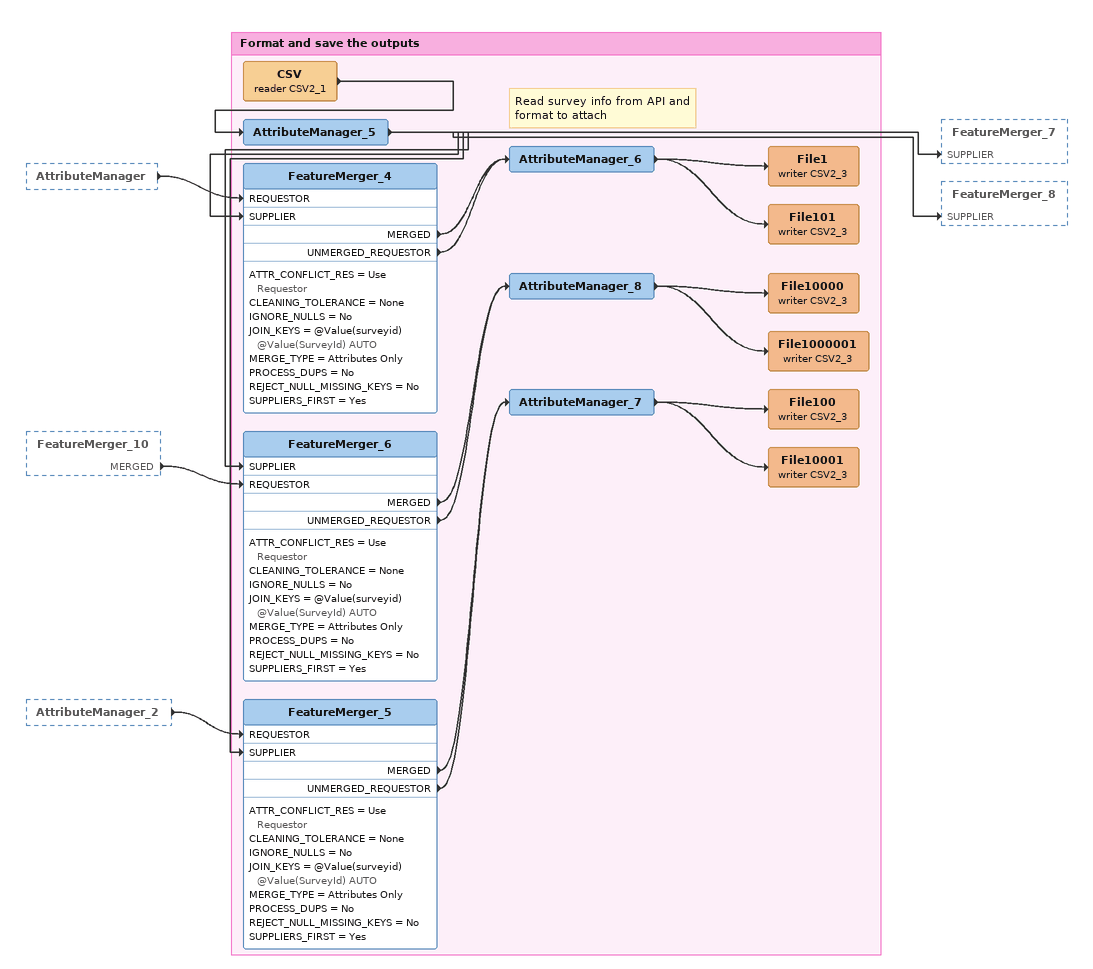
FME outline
AttributeManager [outside]
    -> FeatureMerger_4 [REQUESTOR]
FeatureMerger_10 [outside]
    MERGED -> FeatureMerger_6 [REQUESTOR]
AttributeManager_2 [outside]
    -> FeatureMerger_5 [REQUESTOR]

Bookmark: Format and save the outputs
CSV (reader CSV2_1)
    -> AttributeManager_5
Note: Read survey info from API and format to attach
AttributeManager_5
    -> FeatureMerger_4 [SUPPLIER]
    -> FeatureMerger_5 [SUPPLIER]
    -> FeatureMerger_6 [SUPPLIER]
    -> FeatureMerger_7 [SUPPLIER]
    -> FeatureMerger_8 [SUPPLIER]
FeatureMerger_4
    ATTR_CONFLICT_RES = Use Requestor
    CLEANING_TOLERANCE = None
    IGNORE_NULLS = No
    JOIN_KEYS = @Value(surveyid) @Value(SurveyId) AUTO
    MERGE_TYPE = Attributes Only
    PROCESS_DUPS = No
    REJECT_NULL_MISSING_KEYS = No
    SUPPLIERS_FIRST = Yes
    MERGED -> AttributeManager_6
    UNMERGED_REQUESTOR -> AttributeManager_6
AttributeManager_6
    -> File1 (writer CSV2_3)
    -> File101 (writer CSV2_3)
File1 (writer CSV2_3)
File101 (writer CSV2_3)
FeatureMerger_6
    ATTR_CONFLICT_RES = Use Requestor
    CLEANING_TOLERANCE = None
    IGNORE_NULLS = No
    JOIN_KEYS = @Value(surveyid) @Value(SurveyId) AUTO
    MERGE_TYPE = Attributes Only
    PROCESS_DUPS = No
    REJECT_NULL_MISSING_KEYS = No
    SUPPLIERS_FIRST = Yes
    MERGED -> AttributeManager_8
    UNMERGED_REQUESTOR -> AttributeManager_8
AttributeManager_8
    -> File10000 (writer CSV2_3)
    -> File1000001 (writer CSV2_3)
File10000 (writer CSV2_3)
File1000001 (writer CSV2_3)
FeatureMerger_5
    ATTR_CONFLICT_RES = Use Requestor
    CLEANING_TOLERANCE = None
    IGNORE_NULLS = No
    JOIN_KEYS = @Value(surveyid) @Value(SurveyId) AUTO
    MERGE_TYPE = Attributes Only
    PROCESS_DUPS = No
    REJECT_NULL_MISSING_KEYS = No
    SUPPLIERS_FIRST = Yes
    MERGED -> AttributeManager_7
    UNMERGED_REQUESTOR -> AttributeManager_7
AttributeManager_7
    -> File100 (writer CSV2_3)
    -> File10001 (writer CSV2_3)
File100 (writer CSV2_3)
File10001 (writer CSV2_3)
